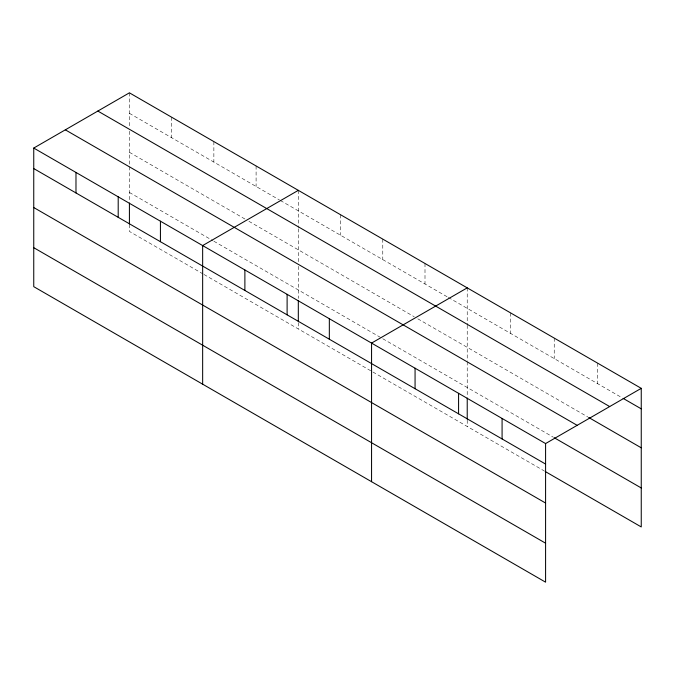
<?xml version="1.0" encoding="UTF-8"?>
<svg xmlns="http://www.w3.org/2000/svg" width="675" height="675" viewBox="0 0 675 675"><rect width="100%" height="100%" fill="white"/><g stroke="black" fill="none" stroke-linecap="round" stroke-linejoin="round"><path stroke-width="0.51" stroke-dasharray="3.38 2.53" d="M129.414 113.332L279.45 199.96M280.353 200.475L447.458 296.958M448.36 297.473L622.215 397.853M129.414 152.305L245.312 219.223M248.906 221.299L414.214 316.735M417.808 318.811L587.773 416.939M129.414 192.459L212.971 240.705M213.865 241.22L380.978 337.702M382.776 338.74L553.331 437.206M203.082 273.974L129.414 231.432L129.414 225.113M203.985 274.489L371.993 371.486M372.887 372.009L544.269 470.947M597.746 363.218L597.746 383.721M554.234 338.099L554.234 358.602M510.73 312.981L510.73 333.484M467.227 287.862L467.227 324.169M467.227 325.223L467.227 360.728M467.227 361.758L467.227 396.976M467.227 420.154L467.227 426.473M424.997 263.478L424.997 283.989M382.776 239.102L382.776 259.613M340.546 214.726L340.546 235.229M298.316 190.342L298.316 227.703M298.316 228.757L298.316 262.178M298.316 266.296L298.316 298.409M298.316 322.633L298.316 328.953M256.095 165.966L256.095 186.469M213.865 141.59L213.865 162.093M171.644 117.205L171.644 137.717M129.414 92.829L129.414 127.027M129.414 131.245L129.414 165.696M129.414 166.725L129.414 201.943"/><path stroke-width="1.01" d="M545.586 503.044L545.586 443.568L33.75 148.061L33.75 286.664L545.586 582.171L545.586 503.044L33.75 207.537M545.172 471.471L641.25 526.939L641.25 388.336L129.414 92.829L33.75 148.061M298.316 190.342L202.652 245.573L202.652 384.185M467.227 287.862L371.562 343.094L371.562 481.697M545.586 443.568L641.25 388.336M623.126 398.377L641.25 408.839M97.841 111.054L609.677 406.561M588.676 417.462L641.25 447.812M65.323 129.828L577.159 425.334M554.234 437.729L641.25 487.966M33.75 168.564L545.586 464.071M33.75 247.691L545.586 543.198M502.082 418.449L502.082 438.952M467.227 398.031L467.227 419.099M458.578 393.331L458.578 413.834M415.066 368.212L415.066 388.716M329.332 318.71L329.332 339.221M298.316 300.51L298.316 321.578M287.111 294.334L287.111 314.845M244.882 269.958L244.882 290.461M160.431 221.198L160.431 241.701M129.414 202.998L129.414 224.066M118.201 196.813L118.201 217.325M75.98 172.437L75.98 192.949"/></g></svg>
